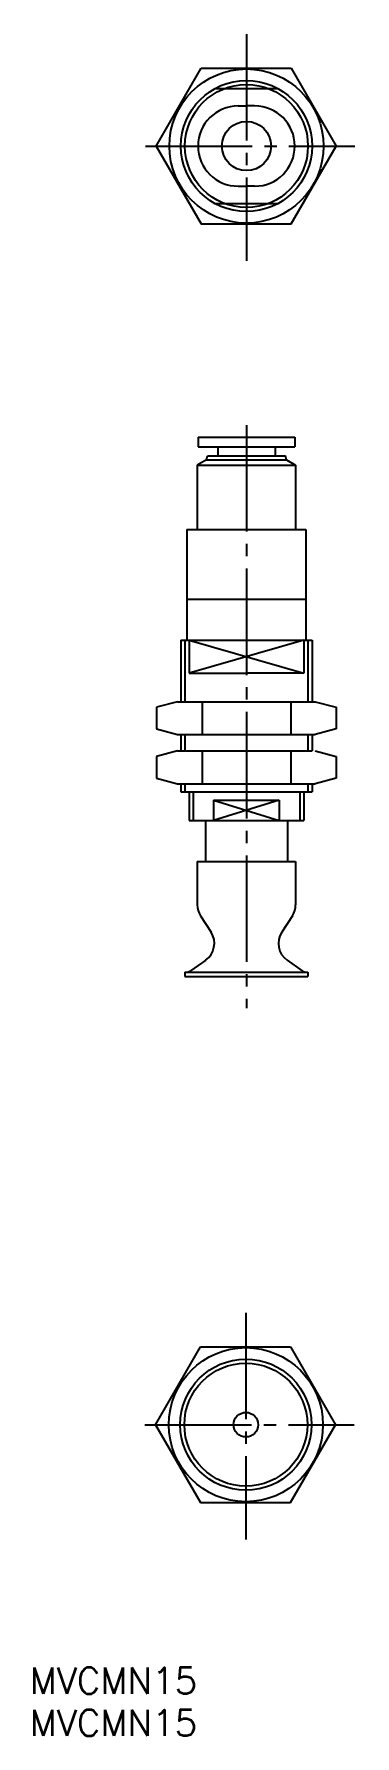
# Model space of a CAD drawing. Extents: x -4 to 35, y 129 to 337.
import ezdxf

# ---------------------------------------------------------------- set-up
doc = ezdxf.new("R2010")
doc.units = 0
doc.linetypes.add('CENTER', pattern=[17.5, 13, -1.5, 1.5, -1.5])
doc.layers.get('0').update_dxf_attribs({"linetype": 'CONTINUOUS'})
doc.layers.add('CENTER', color=1, linetype='CENTER')
doc.styles.get("Standard").update_dxf_attribs({"font": 'txt.shx', "bigfont": '@extfont2.shx'})

msp = doc.modelspace()

# ---------------------------------------------------------------- linework, layer by layer
at = {"color": 7, "linetype": 'CONTINUOUS'}
for p, q in [((10.65, 323.42), (16.13, 332.92)), ((16.13, 332.92), (27.11, 332.92)), ((27.11, 332.92), (32.6, 323.42)), ((17.8, 330.42), (25.54, 330.42)), ((20.67, 328.32), (21.67, 328.32)), ((22.67, 328.32), (21.67, 328.32)), ((10.65, 323.42), (16.13, 313.92)), ((27.11, 313.92), (32.6, 323.42)), ((20.67, 318.52), (21.67, 318.52)), ((22.67, 318.52), (21.67, 318.52)), ((17.8, 316.42), (25.54, 316.42)), ((16.13, 313.92), (27.11, 313.92)), ((15.77, 287.92), (15.77, 286.72)), ((15.77, 287.92), (27.57, 287.92)), ((15.77, 286.72), (27.57, 286.72)), ((18.17, 286.72), (18.17, 285.62)), ((25.17, 286.72), (25.17, 285.62)), ((27.57, 287.92), (27.57, 286.72)), ((16.78, 285.12), (15.67, 284.47)), ((15.67, 284.47), (27.67, 284.47)), ((15.67, 284.47), (15.67, 276.62)), ((16.78, 285.12), (16.92, 285.62)), ((16.78, 285.12), (26.55, 285.12)), ((16.92, 285.62), (26.42, 285.62)), ((26.55, 285.12), (26.42, 285.62)), ((26.55, 285.12), (27.67, 284.47)), ((27.67, 284.47), (27.67, 276.62)), ((14.42, 276.62), (28.92, 276.62)), ((14.42, 276.62), (14.42, 263.12)), ((28.92, 276.62), (28.92, 263.12)), ((14.42, 268.12), (28.92, 268.12)), ((13.67, 263.12), (13.67, 255.62)), ((13.67, 263.12), (29.67, 263.12)), ((14.17, 263.12), (14.17, 255.62)), ((14.67, 263.12), (14.67, 259.12)), ((28.67, 263.12), (28.67, 259.12)), ((29.17, 263.12), (29.17, 255.62)), ((29.67, 263.12), (29.67, 255.73)), ((14.67, 259.12), (21.67, 259.12)), ((28.67, 259.12), (21.67, 259.12)), ((13.27, 255.62), (10.72, 254.94)), ((13.27, 255.62), (30.07, 255.62)), ((16.25, 255.62), (16.25, 251.62)), ((27.09, 255.62), (27.09, 251.62)), ((30.07, 255.62), (32.62, 254.94)), ((10.72, 254.94), (10.72, 252.3)), ((32.62, 254.94), (32.62, 252.3)), ((10.72, 252.3), (13.27, 251.62)), ((13.27, 251.62), (30.07, 251.62)), ((13.67, 251.62), (13.67, 249.62)), ((14.17, 251.62), (14.17, 249.62)), ((29.17, 251.62), (29.17, 249.62)), ((29.67, 251.62), (29.67, 249.62)), ((32.62, 252.3), (30.07, 251.62)), ((13.27, 249.62), (10.72, 248.94)), ((13.27, 249.62), (29.67, 249.62)), ((16.25, 249.62), (16.25, 245.62)), ((27.09, 249.62), (27.09, 245.62)), ((30.07, 249.62), (32.62, 248.94)), ((10.72, 248.94), (10.72, 246.3)), ((32.62, 248.94), (32.62, 246.3)), ((10.72, 246.3), (13.27, 245.62)), ((13.27, 245.62), (30.07, 245.62)), ((13.67, 245.62), (13.67, 244.62)), ((14.17, 245.62), (14.17, 244.62)), ((29.17, 245.62), (29.17, 244.62)), ((29.67, 245.62), (29.67, 244.62)), ((32.62, 246.3), (30.07, 245.62)), ((13.67, 244.62), (29.67, 244.62)), ((14.67, 244.62), (14.67, 241.12)), ((15.17, 244.62), (15.17, 241.12)), ((17.67, 243.62), (17.67, 241.12)), ((17.67, 243.62), (25.67, 243.62)), ((25.67, 243.62), (25.67, 241.12)), ((28.17, 244.62), (28.17, 241.12)), ((28.67, 244.62), (28.67, 241.12)), ((14.67, 241.12), (28.67, 241.12)), ((16.67, 241.12), (16.67, 236.12)), ((26.67, 241.12), (26.67, 236.12)), ((15.67, 236.12), (27.67, 236.12)), ((15.67, 236.12), (15.67, 230.86)), ((27.67, 236.12), (27.67, 230.86)), ((16.07, 229.5), (17.36, 227.49)), ((27.27, 229.5), (25.97, 227.49)), ((14.17, 222.62), (14.17, 222.12)), ((14.17, 222.62), (29.17, 222.62)), ((16.7, 224.09), (14.85, 222.8)), ((26.64, 224.09), (28.48, 222.8)), ((29.17, 222.62), (29.17, 222.12)), ((14.17, 222.12), (29.17, 222.12)), ((10.58, 167.42), (16.06, 176.92)), ((16.06, 176.92), (27.04, 176.92)), ((27.04, 176.92), (32.52, 167.42)), ((10.58, 167.42), (16.06, 157.92)), ((27.04, 157.92), (32.52, 167.42)), ((16.06, 157.92), (27.04, 157.92))]:
    msp.add_line(p, q, dxfattribs=at)
at = {"color": 3, "linetype": 'CONTINUOUS'}
for p, q in [((14.67, 263.12), (28.67, 259.12)), ((28.67, 263.12), (14.67, 259.12)), ((25.67, 243.62), (17.67, 241.12)), ((17.67, 243.62), (25.67, 241.12))]:
    msp.add_line(p, q, dxfattribs=at)
at = {"color": 7, "linetype": 'CONTINUOUS'}
for centre, radius in [((21.67, 323.42), 9.4), ((21.67, 323.42), 8), ((21.67, 323.42), 7.5), ((21.67, 323.42), 3), ((21.6, 167.42), 9.4), ((21.6, 167.42), 8), ((21.6, 167.42), 7.5), ((21.6, 167.42), 7.5), ((21.6, 167.42), 7.5), ((21.6, 167.42), 1.5)]:
    msp.add_circle(centre, radius, dxfattribs=at)
for centre, radius, start, end in [((20.67, 323.42), 4.9, 90, 270), ((22.67, 323.42), 4.9, 270, 90), ((18.17, 230.86), 2.5, 180, 212.8338), ((25.17, 230.86), 2.5, 327.1662, 0), ((15.26, 226.14), 2.5, 305, 32.8338), ((28.07, 226.14), 2.5, 147.1662, 234.9999), ((14.28, 223.62), 1, 270, 305), ((29.05, 223.62), 1, 235, 270)]:
    msp.add_arc(centre, radius, start, end, dxfattribs=at)
at = {"layer": 'CENTER', "color": 1, "linetype": 'CENTER'}
for p, q in [((21.67, 337.08), (21.67, 309.42)), ((9.36, 323.42), (34.91, 323.42)), ((21.67, 289.38), (21.67, 218.23)), ((21.6, 181.08), (21.6, 153.42)), ((9.29, 167.42), (34.83, 167.42))]:
    msp.add_line(p, q, dxfattribs=at)

# ---------------------------------------------------------------- texts
at = {"color": 7, "linetype": 'CONTINUOUS'}
for p in [(-4.78, 134.58), (-4.78, 129.44)]:
    msp.add_text('MVCMN15', height=3.2, dxfattribs=at).set_placement(p)

doc.saveas('drawing.dxf')
